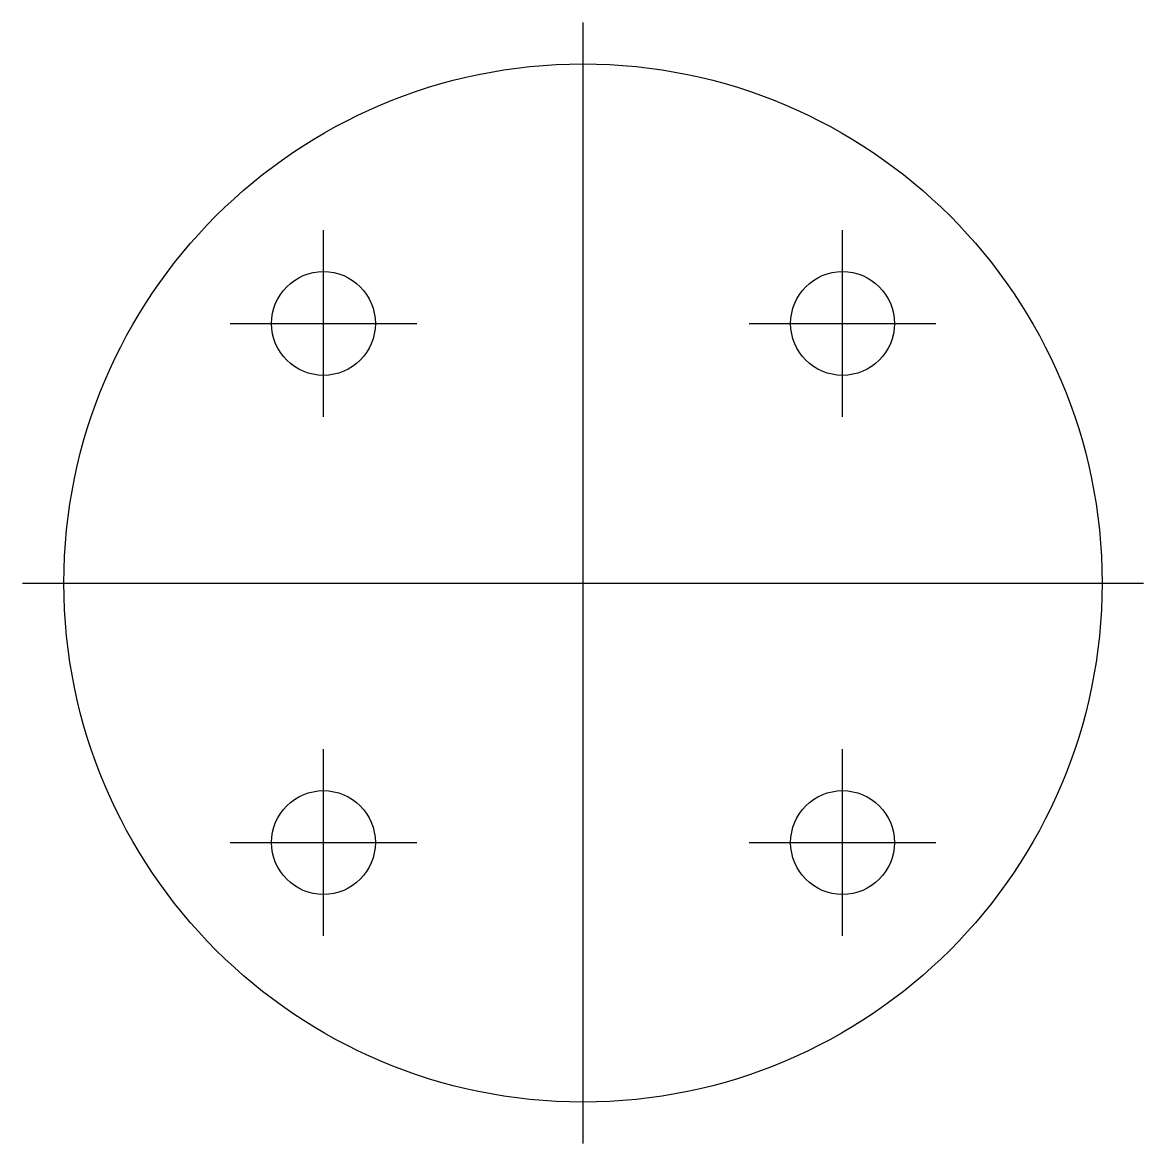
# Model space of a CAD drawing. Header units: millimetres. Extents: x -54 to 54, y -54 to 54.
import ezdxf

# ---------------------------------------------------------------- set-up
doc = ezdxf.new("R2010")
doc.units = ezdxf.units.MM
for name, color, linetype in [('CENTER', 4, 'Continuous'), ('HOLE', 1, 'CONTINUOUS'), ('OUTLINE', 7, 'CONTINUOUS')]:
    doc.layers.add(name, color=color, linetype=linetype)

msp = doc.modelspace()

# ---------------------------------------------------------------- linework, layer by layer
at = {"layer": 'CENTER'}
for p, q in [((0, -54), (0, 54)), ((-25, 16), (-25, 34)), ((25, 16), (25, 34)), ((-34, 25), (-16, 25)), ((16, 25), (34, 25)), ((-54, 0), (54, 0)), ((-25, -34), (-25, -16)), ((25, -34), (25, -16)), ((-34, -25), (-16, -25)), ((16, -25), (34, -25))]:
    msp.add_line(p, q, dxfattribs=at)
at = {"layer": 'HOLE'}
for centre in [(-25, 25), (25, 25), (-25, -25), (25, -25)]:
    msp.add_circle(centre, 5, dxfattribs=at)
at = {"layer": 'OUTLINE'}
msp.add_circle((0, 0), 50, dxfattribs=at)

doc.saveas('drawing.dxf')
